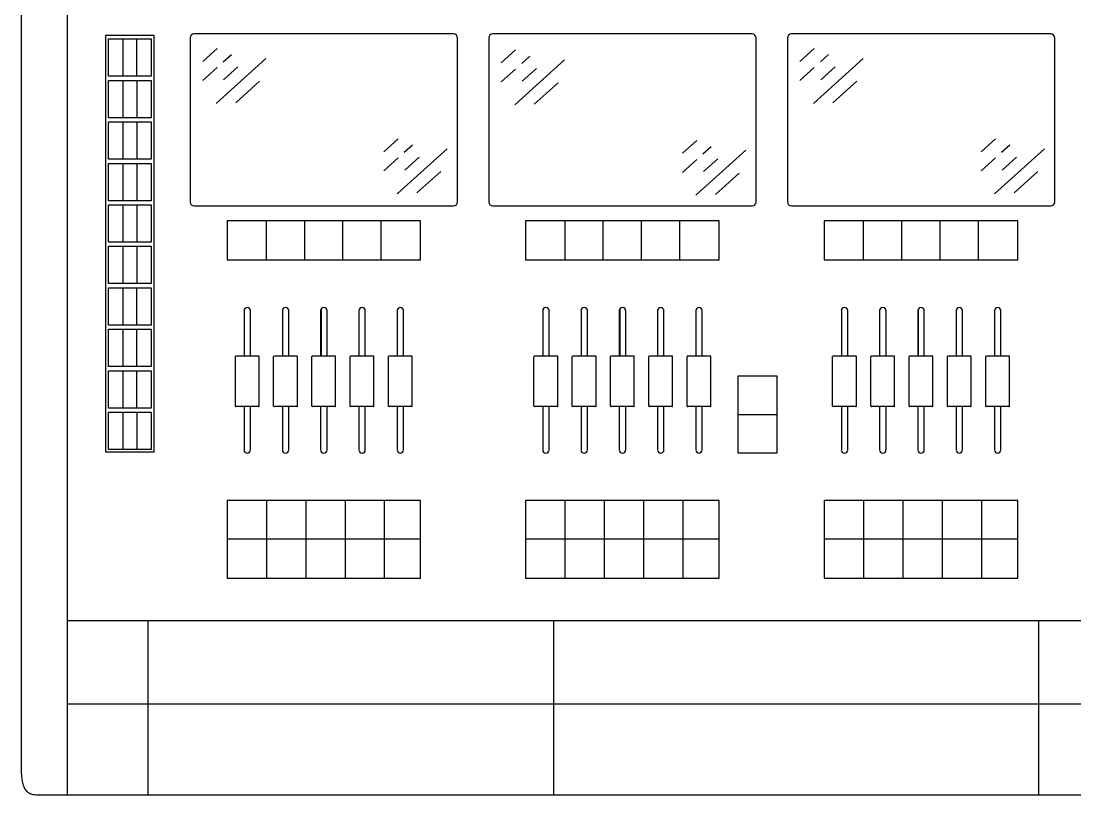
# Model space of a CAD drawing. Extents: x -49 to 275, y -8 to 142.
# Drawn here: x 39.42 to 60.06, y 20.09 to 35.25 of the extents above; entities that cross this region are included whole.
import ezdxf
from ezdxf.enums import TextEntityAlignment as Align

# ---------------------------------------------------------------- set-up
doc = ezdxf.new("R2010")
doc.units = 0
doc.header["$LTSCALE"] = 0.5
doc.header["$MEASUREMENT"] = 0
doc.layers.add('OBJECT', color=7, linetype='CONTINUOUS')
doc.layers.add('RISER', color=7, linetype='CONTINUOUS')
doc.styles.add('ARIAL', font='arial.ttf')

# ---------------------------------------------------------------- blocks, each defined once
blk = doc.blocks.new('*U48')
at = {"layer": 'RISER'}
for p, q in [((-27.93, 8.328), (-27.93, -8.328)), ((-27.03, 8.281), (-27.03, -8.923)), ((-25.324, 5.951), (-26.275, 5.951)), ((-26.275, 5.951), (-26.275, -2.2)), ((-26.219, 5.882), (-25.381, 5.882)), ((-26.219, 5.151), (-26.219, 5.882)), ((-25.939, 5.882), (-25.939, 5.151)), ((-25.66, 5.151), (-25.66, 5.882)), ((-25.381, 5.882), (-25.381, 5.151)), ((-25.324, -2.2), (-25.324, 5.951)), ((-24.62, 5.901), (-24.62, 2.693)), ((-19.46, 5.981), (-24.54, 5.981)), ((-19.38, 2.693), (-19.38, 5.901)), ((-18.77, 5.901), (-18.77, 2.693)), ((-13.61, 5.981), (-18.69, 5.981)), ((-13.53, 2.693), (-13.53, 5.901)), ((-12.92, 5.901), (-12.92, 2.693)), ((-7.76, 5.981), (-12.84, 5.981)), ((-7.68, 2.693), (-7.68, 5.901)), ((-24.372, 5.444), (-24.092, 5.698)), ((-23.972, 5.432), (-23.811, 5.578)), ((-18.523, 5.413), (-18.243, 5.667)), ((-12.672, 5.444), (-12.392, 5.698)), ((-12.272, 5.432), (-12.111, 5.578)), ((-24.109, 4.621), (-23.134, 5.502)), ((-18.26, 4.59), (-17.285, 5.471)), ((-18.123, 5.401), (-17.962, 5.547)), ((-12.409, 4.621), (-11.434, 5.502)), ((-24.372, 5.071), (-24.092, 5.324)), ((-23.962, 5.084), (-23.682, 5.338)), ((-18.523, 5.04), (-18.243, 5.293)), ((-18.113, 5.053), (-17.833, 5.307)), ((-12.672, 5.071), (-12.392, 5.324)), ((-12.262, 5.084), (-11.982, 5.338)), ((-25.381, 5.151), (-26.219, 5.151)), ((-26.219, 5.07), (-25.381, 5.07)), ((-26.219, 4.339), (-26.219, 5.07)), ((-25.939, 5.153), (-25.939, 5.154)), ((-25.939, 5.07), (-25.939, 4.339)), ((-25.66, 5.154), (-25.66, 5.153)), ((-25.66, 5.07), (-25.66, 4.339)), ((-25.381, 5.07), (-25.381, 4.339)), ((-23.726, 4.635), (-23.259, 5.057)), ((-17.877, 4.604), (-17.41, 5.026)), ((-12.026, 4.635), (-11.559, 5.057)), ((-25.381, 4.339), (-26.219, 4.339)), ((-25.939, 4.341), (-25.939, 4.342)), ((-25.66, 4.342), (-25.66, 4.341)), ((-26.219, 4.258), (-25.381, 4.258)), ((-26.219, 3.527), (-26.219, 4.258)), ((-25.939, 4.258), (-25.939, 3.527)), ((-25.66, 4.258), (-25.66, 3.527)), ((-25.381, 4.258), (-25.381, 3.527)), ((-20.823, 3.675), (-20.542, 3.929)), ((-9.123, 3.675), (-8.842, 3.929)), ((-20.56, 2.852), (-19.585, 3.733)), ((-20.423, 3.663), (-20.262, 3.809)), ((-14.974, 3.644), (-14.693, 3.897)), ((-14.574, 3.632), (-14.413, 3.777)), ((-8.86, 2.852), (-7.885, 3.733)), ((-8.723, 3.663), (-8.562, 3.809)), ((-25.381, 3.527), (-26.219, 3.527)), ((-25.939, 3.529), (-25.939, 3.53)), ((-25.66, 3.53), (-25.66, 3.529)), ((-20.823, 3.301), (-20.542, 3.555)), ((-20.413, 3.315), (-20.133, 3.568)), ((-14.974, 3.27), (-14.693, 3.524)), ((-14.711, 2.821), (-13.736, 3.702)), ((-14.564, 3.284), (-14.284, 3.537)), ((-9.123, 3.301), (-8.842, 3.555)), ((-8.713, 3.315), (-8.433, 3.568)), ((-26.219, 3.446), (-25.381, 3.446)), ((-26.219, 2.715), (-26.219, 3.446)), ((-25.939, 3.446), (-25.939, 2.715)), ((-25.66, 3.446), (-25.66, 2.715)), ((-25.381, 3.446), (-25.381, 2.715)), ((-20.177, 2.866), (-19.71, 3.288)), ((-14.328, 2.834), (-13.861, 3.256)), ((-8.477, 2.866), (-8.01, 3.288)), ((-25.381, 2.715), (-26.219, 2.715)), ((-25.939, 2.717), (-25.939, 2.718)), ((-25.66, 2.718), (-25.66, 2.717)), ((-26.219, 2.634), (-25.381, 2.634)), ((-26.219, 1.903), (-26.219, 2.634)), ((-25.939, 2.634), (-25.939, 1.903)), ((-25.66, 2.634), (-25.66, 1.903)), ((-25.381, 2.634), (-25.381, 1.903)), ((-24.54, 2.614), (-19.46, 2.614)), ((-18.69, 2.614), (-13.61, 2.614)), ((-12.84, 2.614), (-7.76, 2.614)), ((-20.104, 2.322), (-23.896, 2.322)), ((-23.896, 2.322), (-23.896, 1.554)), ((-20.104, 1.554), (-20.104, 2.322)), ((-14.254, 2.322), (-18.046, 2.322)), ((-18.046, 2.322), (-18.046, 1.554)), ((-14.254, 1.554), (-14.254, 2.322)), ((-8.404, 2.322), (-12.196, 2.322)), ((-12.196, 2.322), (-12.196, 1.554)), ((-8.404, 1.554), (-8.404, 2.322)), ((-25.381, 1.903), (-26.219, 1.903)), ((-25.939, 1.905), (-25.939, 1.906)), ((-25.66, 1.906), (-25.66, 1.905)), ((-26.219, 1.822), (-25.381, 1.822)), ((-26.219, 1.091), (-26.219, 1.822)), ((-25.939, 1.822), (-25.939, 1.091)), ((-25.66, 1.822), (-25.66, 1.091)), ((-25.381, 1.822), (-25.381, 1.091)), ((-23.896, 1.554), (-20.104, 1.554)), ((-18.046, 1.554), (-14.254, 1.554)), ((-12.196, 1.554), (-8.404, 1.554)), ((-25.381, 1.091), (-26.219, 1.091)), ((-25.939, 1.093), (-25.939, 1.094)), ((-25.66, 1.094), (-25.66, 1.093)), ((-26.219, 1.01), (-25.381, 1.01)), ((-26.219, 0.279), (-26.219, 1.01)), ((-25.939, 1.01), (-25.939, 0.279)), ((-25.66, 0.279), (-25.66, 1.01)), ((-25.381, 1.01), (-25.381, 0.279)), ((-23.562, 0.562), (-23.562, -0.328)), ((-23.437, -0.328), (-23.437, 0.562)), ((-22.812, 0.562), (-22.812, -0.328)), ((-22.687, -0.328), (-22.687, 0.562)), ((-22.062, 0.562), (-22.062, -0.328)), ((-22.054, 0.592), (-22.054, -0.328)), ((-21.937, -0.328), (-21.937, 0.562)), ((-21.312, 0.562), (-21.312, -0.328)), ((-21.187, -0.328), (-21.187, 0.562)), ((-20.562, 0.562), (-20.562, -0.328)), ((-20.437, -0.328), (-20.437, 0.562)), ((-17.712, 0.562), (-17.712, -0.328)), ((-17.587, -0.328), (-17.587, 0.562)), ((-16.962, 0.562), (-16.962, -0.328)), ((-16.837, -0.328), (-16.837, 0.562)), ((-16.212, 0.562), (-16.212, -0.328)), ((-16.204, 0.592), (-16.204, -0.328)), ((-16.087, -0.328), (-16.087, 0.562)), ((-15.462, 0.562), (-15.462, -0.328)), ((-15.337, -0.328), (-15.337, 0.562)), ((-14.712, 0.562), (-14.712, -0.328)), ((-14.587, -0.328), (-14.587, 0.562)), ((-11.862, 0.562), (-11.862, -0.328)), ((-11.737, -0.328), (-11.737, 0.562)), ((-11.112, 0.562), (-11.112, -0.328)), ((-10.987, -0.328), (-10.987, 0.562)), ((-10.362, 0.562), (-10.362, -0.328)), ((-10.354, 0.592), (-10.354, -0.328)), ((-10.237, -0.328), (-10.237, 0.562)), ((-9.612, 0.562), (-9.612, -0.328)), ((-9.487, -0.328), (-9.487, 0.562)), ((-8.862, 0.562), (-8.862, -0.328)), ((-8.737, -0.328), (-8.737, 0.562)), ((-25.381, 0.279), (-26.219, 0.279)), ((-25.939, 0.281), (-25.939, 0.282)), ((-25.66, 0.282), (-25.66, 0.281)), ((-26.219, 0.198), (-25.381, 0.198)), ((-26.219, -0.533), (-26.219, 0.198)), ((-25.939, 0.198), (-25.939, -0.533)), ((-25.66, -0.533), (-25.66, 0.198)), ((-25.381, 0.198), (-25.381, -0.533)), ((-23.733, -1.308), (-23.733, -0.338)), ((-23.277, -0.328), (-23.723, -0.328)), ((-23.268, -1.308), (-23.268, -0.338)), ((-22.983, -1.308), (-22.983, -0.338)), ((-22.527, -0.328), (-22.973, -0.328)), ((-22.518, -1.308), (-22.518, -0.338)), ((-22.233, -1.308), (-22.233, -0.338)), ((-21.777, -0.328), (-22.223, -0.328)), ((-21.768, -1.308), (-21.768, -0.338)), ((-21.483, -1.308), (-21.483, -0.338)), ((-21.027, -0.328), (-21.473, -0.328)), ((-21.018, -1.308), (-21.018, -0.338)), ((-20.733, -1.308), (-20.733, -0.338)), ((-20.277, -0.328), (-20.723, -0.328)), ((-20.268, -1.308), (-20.268, -0.338)), ((-17.883, -1.308), (-17.883, -0.338)), ((-17.427, -0.328), (-17.873, -0.328)), ((-17.418, -1.308), (-17.418, -0.338)), ((-17.133, -1.308), (-17.133, -0.338)), ((-16.677, -0.328), (-17.123, -0.328)), ((-16.668, -1.308), (-16.668, -0.338)), ((-16.383, -1.308), (-16.383, -0.338)), ((-15.927, -0.328), (-16.373, -0.328)), ((-15.918, -1.308), (-15.918, -0.338)), ((-15.633, -1.308), (-15.633, -0.338)), ((-15.177, -0.328), (-15.623, -0.328)), ((-15.168, -1.308), (-15.168, -0.338)), ((-14.883, -1.308), (-14.883, -0.338)), ((-14.427, -0.328), (-14.873, -0.328)), ((-14.418, -1.308), (-14.418, -0.338)), ((-12.033, -1.308), (-12.033, -0.338)), ((-11.577, -0.328), (-12.023, -0.328)), ((-11.568, -1.308), (-11.568, -0.338)), ((-11.283, -1.308), (-11.283, -0.338)), ((-10.827, -0.328), (-11.273, -0.328)), ((-10.818, -1.308), (-10.818, -0.338)), ((-10.533, -1.308), (-10.533, -0.338)), ((-10.077, -0.328), (-10.523, -0.328)), ((-10.068, -1.308), (-10.068, -0.338)), ((-9.783, -1.308), (-9.783, -0.338)), ((-9.327, -0.328), (-9.773, -0.328)), ((-9.318, -1.308), (-9.318, -0.338)), ((-9.033, -1.308), (-9.033, -0.338)), ((-8.577, -0.328), (-9.023, -0.328)), ((-8.568, -1.308), (-8.568, -0.338)), ((-25.381, -0.533), (-26.219, -0.533)), ((-26.219, -0.614), (-25.381, -0.614)), ((-26.219, -1.345), (-26.219, -0.614)), ((-25.939, -0.531), (-25.939, -0.53)), ((-25.939, -0.614), (-25.939, -1.345)), ((-25.66, -0.53), (-25.66, -0.531)), ((-25.66, -1.345), (-25.66, -0.614)), ((-25.381, -0.614), (-25.381, -1.345)), ((-13.121, -0.723), (-13.887, -0.723)), ((-13.887, -0.723), (-13.887, -2.223)), ((-13.121, -2.223), (-13.121, -0.723)), ((-25.381, -1.345), (-26.219, -1.345)), ((-26.219, -1.426), (-25.381, -1.426)), ((-26.219, -2.157), (-26.219, -1.426)), ((-25.939, -1.343), (-25.939, -1.342)), ((-25.939, -1.426), (-25.939, -2.157)), ((-25.66, -1.342), (-25.66, -1.343)), ((-25.66, -1.426), (-25.66, -2.157)), ((-25.381, -1.426), (-25.381, -2.157)), ((-23.277, -1.318), (-23.723, -1.318)), ((-23.562, -1.318), (-23.562, -2.167)), ((-23.437, -2.167), (-23.437, -1.318)), ((-22.527, -1.318), (-22.973, -1.318)), ((-22.812, -1.318), (-22.812, -2.167)), ((-22.687, -2.167), (-22.687, -1.318)), ((-21.777, -1.318), (-22.223, -1.318)), ((-22.062, -1.318), (-22.062, -2.167)), ((-21.937, -2.167), (-21.937, -1.318)), ((-21.027, -1.318), (-21.473, -1.318)), ((-21.312, -1.318), (-21.312, -2.167)), ((-21.187, -2.167), (-21.187, -1.318)), ((-20.277, -1.318), (-20.723, -1.318)), ((-20.562, -1.318), (-20.562, -2.167)), ((-20.437, -2.167), (-20.437, -1.318)), ((-17.427, -1.318), (-17.873, -1.318)), ((-17.712, -1.318), (-17.712, -2.167)), ((-17.587, -2.167), (-17.587, -1.318)), ((-16.677, -1.318), (-17.123, -1.318)), ((-16.962, -1.318), (-16.962, -2.167)), ((-16.837, -2.167), (-16.837, -1.318)), ((-15.927, -1.318), (-16.373, -1.318)), ((-16.212, -1.318), (-16.212, -2.167)), ((-16.087, -2.167), (-16.087, -1.318)), ((-15.177, -1.318), (-15.623, -1.318)), ((-15.462, -1.318), (-15.462, -2.167)), ((-15.337, -2.167), (-15.337, -1.318)), ((-14.427, -1.318), (-14.873, -1.318)), ((-14.712, -1.318), (-14.712, -2.167)), ((-14.587, -2.167), (-14.587, -1.318)), ((-11.577, -1.318), (-12.023, -1.318)), ((-11.862, -1.318), (-11.862, -2.167)), ((-11.737, -2.167), (-11.737, -1.318)), ((-10.827, -1.318), (-11.273, -1.318)), ((-11.112, -1.318), (-11.112, -2.167)), ((-10.987, -2.167), (-10.987, -1.318)), ((-10.077, -1.318), (-10.523, -1.318)), ((-10.362, -1.318), (-10.362, -2.167)), ((-10.237, -2.167), (-10.237, -1.318)), ((-9.327, -1.318), (-9.773, -1.318)), ((-9.612, -1.318), (-9.612, -2.167)), ((-9.487, -2.167), (-9.487, -1.318)), ((-8.577, -1.318), (-9.023, -1.318)), ((-8.862, -1.318), (-8.862, -2.167)), ((-8.737, -2.167), (-8.737, -1.318)), ((-13.887, -1.47), (-13.121, -1.47)), ((-26.275, -2.2), (-25.324, -2.2)), ((-25.381, -2.157), (-26.219, -2.157)), ((-25.939, -2.155), (-25.939, -2.154)), ((-25.66, -2.154), (-25.66, -2.155)), ((-13.887, -2.223), (-13.121, -2.223)), ((-20.104, -3.155), (-23.896, -3.155)), ((-23.896, -3.155), (-23.896, -4.675)), ((-23.126, -3.155), (-23.126, -4.675)), ((-22.355, -3.155), (-22.355, -4.675)), ((-21.585, -3.155), (-21.585, -4.675)), ((-20.815, -3.155), (-20.815, -4.675)), ((-20.104, -4.675), (-20.104, -3.155)), ((-14.254, -3.155), (-18.046, -3.155)), ((-18.046, -3.155), (-18.046, -4.675)), ((-17.276, -3.155), (-17.276, -4.675)), ((-16.505, -3.155), (-16.505, -4.675)), ((-15.735, -3.155), (-15.735, -4.675)), ((-14.965, -3.155), (-14.965, -4.675)), ((-14.254, -4.675), (-14.254, -3.155)), ((-8.404, -3.155), (-12.196, -3.155)), ((-12.196, -3.155), (-12.196, -4.675)), ((-11.426, -3.155), (-11.426, -4.675)), ((-10.655, -3.155), (-10.655, -4.675)), ((-9.885, -3.155), (-9.885, -4.675)), ((-9.115, -3.155), (-9.115, -4.675)), ((-8.404, -4.675), (-8.404, -3.155)), ((-20.104, -3.911), (-23.896, -3.911)), ((-14.254, -3.911), (-18.046, -3.911)), ((-8.404, -3.911), (-12.196, -3.911)), ((-23.896, -4.675), (-20.104, -4.675)), ((-18.046, -4.675), (-14.254, -4.675)), ((-12.196, -4.675), (-8.404, -4.675)), ((-27.03, -5.507), (2.99, -5.507)), ((-25.45, -5.507), (-25.45, -8.923)), ((-17.5, -5.507), (-17.5, -8.923)), ((-8, -5.507), (-8, -8.923)), ((27.93, -7.148), (-27.03, -7.148)), ((-27.58, -8.923), (27.58, -8.922))]:
    blk.add_line(p, q, dxfattribs=at)
for points in [[(-23.125, 1.554), (-23.125, 2.322)], [(-22.375, 1.554), (-22.375, 2.322)], [(-21.625, 1.554), (-21.625, 2.322)], [(-20.875, 1.554), (-20.875, 2.322)], [(-17.275, 1.554), (-17.275, 2.322)], [(-16.525, 1.554), (-16.525, 2.322)], [(-15.775, 1.554), (-15.775, 2.322)], [(-15.025, 1.554), (-15.025, 2.322)], [(-11.425, 1.554), (-11.425, 2.322)], [(-10.675, 1.554), (-10.675, 2.322)], [(-9.925, 1.554), (-9.925, 2.322)], [(-9.175, 1.554), (-9.175, 2.322)]]:
    blk.add_lwpolyline(points, dxfattribs=at)
for centre, radius, start, end in [((-24.54, 5.901), 0.0796, 89.7212, 179.7185), ((-19.46, 5.901), 0.0796, 0.2815, 90.2788), ((-18.69, 5.901), 0.0796, 89.7212, 179.7185), ((-13.61, 5.901), 0.0796, 0.2815, 90.2788), ((-12.84, 5.901), 0.0796, 89.7212, 179.7185), ((-7.76, 5.901), 0.0796, 0.2815, 90.2788), ((-24.54, 2.693), 0.0796, 180.2815, 270.2788), ((-19.46, 2.693), 0.0796, 269.7212, 359.7185), ((-18.69, 2.693), 0.0796, 180.2815, 270.2788), ((-13.61, 2.693), 0.0796, 269.7212, 359.7185), ((-12.84, 2.693), 0.0796, 180.2815, 270.2788), ((-7.76, 2.693), 0.0796, 269.7212, 359.7185), ((-23.5, 0.561), 0.0625, 0.4509, 179.5491), ((-22.75, 0.561), 0.0625, 0.4509, 179.5491), ((-22, 0.561), 0.0625, 0.4509, 179.5491), ((-21.25, 0.561), 0.0625, 0.4509, 179.5491), ((-20.5, 0.561), 0.0625, 0.4509, 179.5491), ((-17.65, 0.561), 0.0625, 0.4509, 179.5491), ((-16.9, 0.561), 0.0625, 0.4509, 179.5491), ((-16.15, 0.561), 0.0625, 0.4509, 179.5491), ((-15.4, 0.561), 0.0625, 0.4509, 179.5491), ((-14.65, 0.561), 0.0625, 0.4509, 179.5491), ((-11.8, 0.561), 0.0625, 0.4509, 179.5491), ((-11.05, 0.561), 0.0625, 0.4509, 179.5491), ((-10.3, 0.561), 0.0625, 0.4509, 179.5491), ((-9.55, 0.561), 0.0625, 0.4509, 179.5491), ((-8.8, 0.561), 0.0625, 0.4509, 179.5491), ((-23.5, -2.167), 0.0625, 180.4509, 359.5491), ((-22.75, -2.167), 0.0625, 180.4509, 359.5491), ((-22, -2.167), 0.0625, 180.4509, 359.5491), ((-21.25, -2.167), 0.0625, 180.4509, 359.5491), ((-20.5, -2.167), 0.0625, 180.4509, 359.5491), ((-17.65, -2.167), 0.0625, 180.4509, 359.5491), ((-16.9, -2.167), 0.0625, 180.4509, 359.5491), ((-16.15, -2.167), 0.0625, 180.4509, 359.5491), ((-15.4, -2.167), 0.0625, 180.4509, 359.5491), ((-14.65, -2.167), 0.0625, 180.4509, 359.5491), ((-11.8, -2.167), 0.0625, 180.4509, 359.5491), ((-11.05, -2.167), 0.0625, 180.4509, 359.5491), ((-10.3, -2.167), 0.0625, 180.4509, 359.5491), ((-9.55, -2.167), 0.0625, 180.4509, 359.5491), ((-8.8, -2.167), 0.0625, 180.4509, 359.5491)]:
    blk.add_arc(centre, radius, start, end, dxfattribs=at)
for centre, major_axis, start_param, end_param in [((-23.722, -0.338), (-0.00545, 0.00849), 5.716861, 7.278569), ((-23.278, -0.338), (0.00545, 0.00849), 5.287801, 6.849509), ((-22.972, -0.338), (-0.00545, 0.00849), 5.716861, 7.278569), ((-22.528, -0.338), (0.00545, 0.00849), 5.287801, 6.849509), ((-22.222, -0.338), (-0.00545, 0.00849), 5.716861, 7.278569), ((-21.778, -0.338), (0.00545, 0.00849), 5.287801, 6.849509), ((-21.472, -0.338), (-0.00545, 0.00849), 5.716861, 7.278569), ((-21.028, -0.338), (0.00545, 0.00849), 5.287801, 6.849509), ((-20.722, -0.338), (-0.00545, 0.00849), 5.716861, 7.278569), ((-20.278, -0.338), (0.00545, 0.00849), 5.287801, 6.849509), ((-17.872, -0.338), (-0.00545, 0.00849), 5.716861, 7.278569), ((-17.428, -0.338), (0.00545, 0.00849), 5.287801, 6.849509), ((-17.122, -0.338), (-0.00545, 0.00849), 5.716861, 7.278569), ((-16.678, -0.338), (0.00545, 0.00849), 5.287801, 6.849509), ((-16.372, -0.338), (-0.00545, 0.00849), 5.716861, 7.278569), ((-15.928, -0.338), (0.00545, 0.00849), 5.287801, 6.849509), ((-15.622, -0.338), (-0.00545, 0.00849), 5.716861, 7.278569), ((-15.178, -0.338), (0.00545, 0.00849), 5.287801, 6.849509), ((-14.872, -0.338), (-0.00545, 0.00849), 5.716861, 7.278569), ((-14.428, -0.338), (0.00545, 0.00849), 5.287801, 6.849509), ((-12.022, -0.338), (-0.00545, 0.00849), 5.716861, 7.278569), ((-11.578, -0.338), (0.00545, 0.00849), 5.287801, 6.849509), ((-11.272, -0.338), (-0.00545, 0.00849), 5.716861, 7.278569), ((-10.828, -0.338), (0.00545, 0.00849), 5.287801, 6.849509), ((-10.522, -0.338), (-0.00545, 0.00849), 5.716861, 7.278569), ((-10.078, -0.338), (0.00545, 0.00849), 5.287801, 6.849509), ((-9.772, -0.338), (-0.00545, 0.00849), 5.716861, 7.278569), ((-9.328, -0.338), (0.00545, 0.00849), 5.287801, 6.849509), ((-9.022, -0.338), (-0.00545, 0.00849), 5.716861, 7.278569), ((-8.578, -0.338), (0.00545, 0.00849), 5.287801, 6.849509), ((-23.722, -1.308), (0.00545, 0.00849), 2.146208, 3.707917), ((-23.278, -1.308), (-0.00545, 0.00849), 2.575269, 4.136977), ((-22.972, -1.308), (0.00545, 0.00849), 2.146208, 3.707917), ((-22.528, -1.308), (-0.00545, 0.00849), 2.575269, 4.136977), ((-22.222, -1.308), (0.00545, 0.00849), 2.146208, 3.707917), ((-21.778, -1.308), (-0.00545, 0.00849), 2.575269, 4.136977), ((-21.472, -1.308), (0.00545, 0.00849), 2.146208, 3.707917), ((-21.028, -1.308), (-0.00545, 0.00849), 2.575269, 4.136977), ((-20.722, -1.308), (0.00545, 0.00849), 2.146208, 3.707917), ((-20.278, -1.308), (-0.00545, 0.00849), 2.575269, 4.136977), ((-17.872, -1.308), (0.00545, 0.00849), 2.146208, 3.707917), ((-17.428, -1.308), (-0.00545, 0.00849), 2.575269, 4.136977), ((-17.122, -1.308), (0.00545, 0.00849), 2.146208, 3.707917), ((-16.678, -1.308), (-0.00545, 0.00849), 2.575269, 4.136977), ((-16.372, -1.308), (0.00545, 0.00849), 2.146208, 3.707917), ((-15.928, -1.308), (-0.00545, 0.00849), 2.575269, 4.136977), ((-15.622, -1.308), (0.00545, 0.00849), 2.146208, 3.707917), ((-15.178, -1.308), (-0.00545, 0.00849), 2.575269, 4.136977), ((-14.872, -1.308), (0.00545, 0.00849), 2.146208, 3.707917), ((-14.428, -1.308), (-0.00545, 0.00849), 2.575269, 4.136977), ((-12.022, -1.308), (0.00545, 0.00849), 2.146208, 3.707917), ((-11.578, -1.308), (-0.00545, 0.00849), 2.575269, 4.136977), ((-11.272, -1.308), (0.00545, 0.00849), 2.146208, 3.707917), ((-10.828, -1.308), (-0.00545, 0.00849), 2.575269, 4.136977), ((-10.522, -1.308), (0.00545, 0.00849), 2.146208, 3.707917), ((-10.078, -1.308), (-0.00545, 0.00849), 2.575269, 4.136977), ((-9.772, -1.308), (0.00545, 0.00849), 2.146208, 3.707917), ((-9.328, -1.308), (-0.00545, 0.00849), 2.575269, 4.136977), ((-9.022, -1.308), (0.00545, 0.00849), 2.146208, 3.707917), ((-8.578, -1.308), (-0.00545, 0.00849), 2.575269, 4.136977)]:
    blk.add_ellipse(centre, major_axis=major_axis, ratio=0.990056, start_param=start_param, end_param=end_param, dxfattribs=at)
blk.add_open_spline([(-27.93, -8.328), (-27.929, -8.4), (-27.928, -8.508), (-27.911, -8.652), (-27.886, -8.752), (-27.843, -8.832), (-27.78, -8.886), (-27.708, -8.912), (-27.64, -8.921), (-27.599, -8.922), (-27.58, -8.922)], degree=3, knots=[0, 0, 0, 0, 0.2691321, 0.4069799, 0.5441261, 0.6516029, 0.7422618, 0.8497452, 0.9286482, 1, 1, 1, 1], dxfattribs=at)
at = {"layer": 'RISER', "color": 1, "style": 'ARIAL'}
blk.add_attdef('STATIONID', text='', height=0.688, dxfattribs=at).set_placement((0, 17.891), align=Align.CENTER)
blk.add_attdef('DRAWINGREF', text='', height=0.688, dxfattribs=at).set_placement((0, -9.423), align=Align.TOP_CENTER)

msp = doc.modelspace()

# ---------------------------------------------------------------- block references
at = {"layer": 'OBJECT'}
msp.add_blockref('*U48', (67.35, 29.015), dxfattribs=at)

doc.saveas('drawing.dxf')
